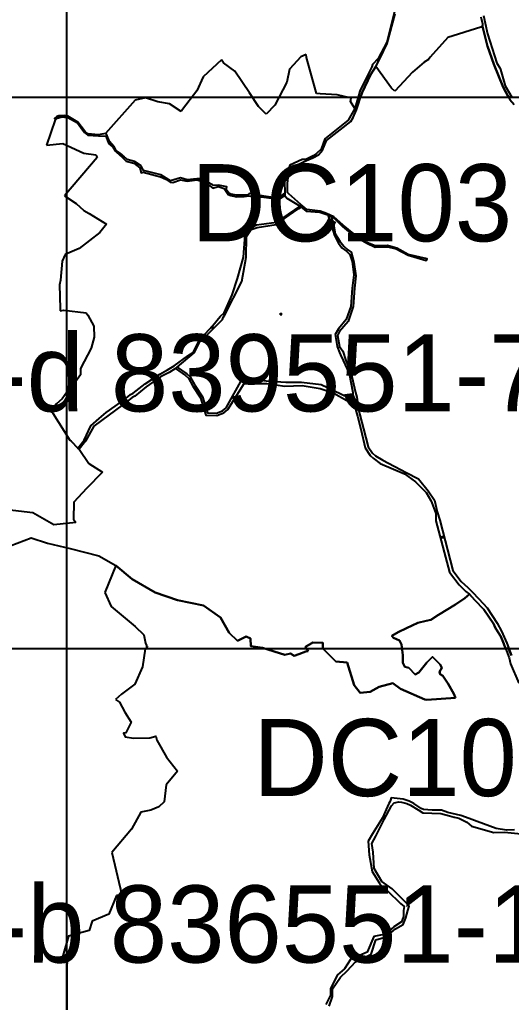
# Model space of a CAD drawing. Extents: x 548357 to 553070, y 1834500 to 1842500.
# Drawn here: x 550957 to 551404, y 1835679 to 1836570 of the extents above; entities that cross this region are included whole.
import ezdxf

# ---------------------------------------------------------------- set-up
doc = ezdxf.new("R2010")
doc.units = 0
for name, color, linetype in [('Level 10', 7, 'Continuous'), ('Level 11', 7, 'Continuous'), ('Level 52', 7, 'Continuous'), ('Level 55', 7, 'Continuous'), ('Level 61', 7, 'Continuous'), ('Level 62', 7, 'Continuous')]:
    doc.layers.add(name, color=color, linetype=linetype)

msp = doc.modelspace()

# ---------------------------------------------------------------- linework, layer by layer
at = {"layer": 'Level 10'}
for p, q in [((551198.01, 1836413.21), (551198.23, 1836410.88)), ((551211.94, 1836401.25), (551213.08, 1836400.36)), ((551213.08, 1836400.36), (551217.64, 1836396.62)), ((551217.64, 1836396.62), (551218.02, 1836398.34)), ((551237.22, 1836393.4), (551239.83, 1836392.14)), ((551098.81, 1836253.92), (551100.39, 1836255.26)), ((551259.27, 1836226.93), (551261.59, 1836219.12))]:
    msp.add_line(p, q, dxfattribs=at)
for points in [[(551297.78, 1836577.53), (551290.61, 1836549.92), (551282.95, 1836535.31), (551277.66, 1836529.81), (551277.14, 1836527.62), (551273.66, 1836520.96), (551266.34, 1836505.42), (551264.7, 1836500), (551261.6, 1836489.74), (551255.62, 1836479.25), (551234.48, 1836462.22), (551231.11, 1836452.78), (551226.89, 1836448.86), (551223.74, 1836447.02), (551217.17, 1836443.51), (551213.94, 1836443.63), (551202.55, 1836438.36), (551197.92, 1836423.69), (551198.01, 1836413.21)], [(551218.02, 1836398.34), (551212.58, 1836402.77), (551201.79, 1836412.43), (551200.64, 1836413.66), (551200.62, 1836421.9), (551201.37, 1836430.04), (551204.44, 1836435.79), (551208.57, 1836438.32), (551217.75, 1836442.52), (551223.49, 1836445.03), (551228.75, 1836447.76), (551232.48, 1836452.06), (551235.88, 1836460.93), (551257.94, 1836478), (551260.22, 1836481.64), (551263.19, 1836488.52), (551268.31, 1836504.48), (551275.81, 1836520.23), (551280.8, 1836527.9), (551284.48, 1836534.76), (551291.15, 1836548.67), (551298.46, 1836575.66)], [(551376.14, 1836573), (551377.7, 1836566.76), (551377.69, 1836564.39), (551379.55, 1836556.95), (551382.31, 1836546.24), (551388.05, 1836530.14), (551396.33, 1836509.27), (551402.45, 1836498.09), (551406.31, 1836493.37)], [(551378.67, 1836574.07), (551380.21, 1836567.38), (551382.06, 1836557.45), (551390.68, 1836531.07), (551393.31, 1836526.65), (551394.02, 1836525.16), (551398.2, 1836510.49), (551404.3, 1836500.13)], [(551198.01, 1836413.21), (551192.21, 1836408.5), (551179.11, 1836410.43), (551166.07, 1836412.85), (551165.21, 1836411.39), (551164.66, 1836411.42), (551161.43, 1836411.3), (551154.3, 1836411.11), (551149.16, 1836412.24), (551147.33, 1836413.15), (551144.9, 1836416.2), (551145.46, 1836418.62), (551137.97, 1836420.34), (551133.04, 1836419.94), (551132.34, 1836420.51), (551127.89, 1836423.07), (551121.22, 1836425.88), (551118.22, 1836425.96), (551109.46, 1836425.19), (551103.51, 1836426.97), (551094.37, 1836424.22), (551090.46, 1836426.71), (551085.6, 1836429.64), (551069.75, 1836433.5), (551067.71, 1836437.69), (551061.7, 1836441.74), (551054.81, 1836443.69), (551051.43, 1836446.77), (551049.98, 1836448.2), (551048.9, 1836448.96), (551045.09, 1836451.81), (551043.15, 1836455.08), (551038.75, 1836459.93), (551036.1, 1836466.46), (551035.22, 1836467.12), (551028.73, 1836466.04), (551019.49, 1836466.98), (551016.68, 1836468.76), (551015.25, 1836470.78), (551010.23, 1836477.29), (551000.95, 1836482.87), (551000, 1836483.06), (550997.7, 1836483.52), (550992.96, 1836483.03), (550991.03, 1836482.5), (550989.01, 1836480.87), (550989.79, 1836480.22), (550991.3, 1836481.03), (550996.01, 1836482.2), (551000, 1836481.79), (551000.95, 1836481.69), (551009.78, 1836476.91), (551014.46, 1836470.41), (551016.11, 1836468.08), (551019.31, 1836465.77), (551028.79, 1836464.99), (551035.62, 1836464.84), (551037.53, 1836459.18), (551038.72, 1836457.74), (551042.37, 1836454.51), (551044.34, 1836451.05), (551048.7, 1836447.13), (551049.96, 1836446.1), (551053.96, 1836442.14), (551060.99, 1836440.31), (551066.35, 1836436.03), (551067.61, 1836431.39), (551069.34, 1836431.91), (551085.29, 1836427.92), (551090.03, 1836425.67), (551094.04, 1836422.9), (551096.52, 1836422.61), (551103.48, 1836425.1), (551109.53, 1836423.93), (551118.36, 1836425.04), (551121.14, 1836424.19), (551127.15, 1836421.91), (551132.7, 1836417.47), (551137.71, 1836419), (551142.89, 1836417.35), (551143.5, 1836416.23), (551146.7, 1836411.77), (551148.96, 1836410.78), (551154.3, 1836409.73), (551157.79, 1836409.86), (551161.14, 1836409.98), (551165.41, 1836410.49), (551166.87, 1836410.22), (551178.93, 1836409.3), (551192.71, 1836407.59), (551198.23, 1836410.88)], [(551198.23, 1836410.88), (551199.9, 1836408.56), (551211.94, 1836401.25)], [(551098.81, 1836253.92), (551093.18, 1836250.31), (551085.29, 1836246.41), (551072.15, 1836237.18), (551061.89, 1836228.95), (551059.43, 1836227.7), (551051.16, 1836221.24), (551024.64, 1836201.61), (551016.95, 1836188.1), (551011.38, 1836180.71), (551010.06, 1836181.59), (551015.9, 1836188.93), (551021.79, 1836201.89), (551029.54, 1836208.6), (551035.75, 1836213.98), (551049.33, 1836223.48), (551055.65, 1836228.32), (551057.97, 1836230.38), (551060.42, 1836231.55), (551071.18, 1836240.06), (551084.68, 1836248.93), (551091.61, 1836252.84), (551097.62, 1836256.37), (551110.18, 1836265.32), (551114.84, 1836268.51), (551120.4, 1836279.49), (551125.83, 1836285.38), (551132.87, 1836292.95), (551139.45, 1836301.24), (551142.91, 1836304.34), (551150.42, 1836320.69), (551155.09, 1836335.68), (551160.52, 1836355.09), (551162.03, 1836375.25), (551166.13, 1836381.37), (551172.38, 1836384.39), (551190.42, 1836386.67), (551201.35, 1836393.97), (551211.94, 1836401.25)], [(551100.39, 1836255.26), (551115.8, 1836268.27), (551120.97, 1836278.06), (551127, 1836283.78), (551134.45, 1836291.35), (551141.37, 1836298.52), (551142.04, 1836300.27), (551143.49, 1836302.62), (551159.08, 1836332.99), (551163.03, 1836355.04), (551163.27, 1836373.55), (551167.46, 1836380.18), (551173.01, 1836381.72), (551190.13, 1836384.65), (551202.16, 1836392.9), (551210.94, 1836399.21), (551213.08, 1836400.36)], [(551217.64, 1836396.62), (551230.06, 1836395.65), (551237.22, 1836393.4)], [(551239.83, 1836392.14), (551242.71, 1836390.74), (551250.56, 1836382.91), (551259.72, 1836375.21), (551272.45, 1836367.65), (551280.09, 1836364.1), (551291.73, 1836364.19), (551299.37, 1836362.63), (551310, 1836356.88), (551326.36, 1836352.07), (551327.42, 1836353.31), (551310.21, 1836357.48), (551299.71, 1836363.24), (551291.5, 1836365.6), (551280.31, 1836365.08), (551272.51, 1836368.36), (551260.79, 1836376.18), (551251.17, 1836383.97), (551242.76, 1836391.48), (551235.96, 1836394.71), (551230.17, 1836396.8), (551218.02, 1836398.34)], [(551237.22, 1836393.4), (551240.14, 1836384.47), (551243.21, 1836374.52), (551246.88, 1836367.79), (551249.98, 1836363.4), (551254.19, 1836360.28), (551257.02, 1836357.39), (551259.16, 1836351.03), (551260.79, 1836338.77), (551259.15, 1836326.82), (551258.15, 1836310.1), (551253.93, 1836298.4), (551246.93, 1836289.94), (551243.75, 1836284.94), (551245.72, 1836273.76), (551247.9, 1836268.52), (551248.66, 1836266.26), (551251.19, 1836261.25), (551256.54, 1836249.36), (551259.75, 1836232.2), (551259.27, 1836226.93)], [(551239.83, 1836392.14), (551242.22, 1836385.11), (551243.69, 1836376.08), (551248.06, 1836369.36), (551251.6, 1836364.92), (551255.27, 1836361.66), (551258.46, 1836359.43), (551260.83, 1836350.29), (551262.51, 1836338.16), (551261.33, 1836326.76), (551260.3, 1836310.09), (551255.64, 1836296.57), (551247.91, 1836287.61), (551245.98, 1836283.88), (551247.71, 1836273.8), (551250.77, 1836269.77), (551253.64, 1836261.35), (551257.99, 1836250.64), (551262.32, 1836232.23), (551263.6, 1836228.03), (551264.31, 1836221.54), (551264.55, 1836219.86), (551266.38, 1836211.88), (551269.71, 1836199.24), (551273.69, 1836182.99), (551277.64, 1836177), (551280.44, 1836174.65), (551287.12, 1836170.7), (551308.39, 1836159.53), (551319.43, 1836153.98), (551328.36, 1836143.09), (551334.07, 1836134.39), (551336.56, 1836123.94), (551338.8, 1836116.42), (551350.82, 1836070.56), (551358.15, 1836060.67), (551364.21, 1836055.3), (551368.17, 1836051.47), (551374.39, 1836044.93), (551381.93, 1836036.76), (551390.88, 1836022.9), (551394.8, 1836015.52), (551397.34, 1836010.17), (551399.66, 1836004.72), (551403.86, 1835993.63)], [(551098.81, 1836253.92), (551107.84, 1836247.56), (551110.54, 1836245.18), (551114.61, 1836237.88), (551121.4, 1836227.29), (551126.27, 1836211.64), (551136.48, 1836211.3), (551142.61, 1836213.85), (551146.43, 1836216.79), (551161.16, 1836240.34), (551181.84, 1836240.45), (551198.14, 1836238.04), (551213.82, 1836238.54), (551230.3, 1836235.89), (551242.63, 1836231.55), (551254.45, 1836224.77), (551258.56, 1836223.36), (551261.59, 1836219.12)], [(551100.39, 1836255.26), (551109.08, 1836249.14), (551112.12, 1836246.45), (551116.33, 1836238.91), (551123.23, 1836228.15), (551127.76, 1836213.6), (551136.11, 1836213.32), (551141.6, 1836215.6), (551144.92, 1836218.16), (551159.83, 1836244.79), (551161.44, 1836245.46), (551181.18, 1836242.89), (551199.05, 1836241.47), (551213.21, 1836241.42), (551231.02, 1836239.29), (551243.22, 1836233.7), (551255.22, 1836227.97), (551259.27, 1836226.93)], [(551261.59, 1836219.12), (551264.16, 1836210.84), (551267.25, 1836199), (551271.15, 1836182.07), (551275.63, 1836174.96), (551278.43, 1836172.62), (551284.84, 1836167.82), (551306.74, 1836158.27), (551316.74, 1836151.14), (551326.62, 1836141.57), (551330.6, 1836134.21), (551331.73, 1836131.93), (551335.19, 1836122.43), (551335.34, 1836115.72), (551347.61, 1836069.07), (551356.46, 1836057.77), (551362.37, 1836051.61), (551365.91, 1836049.26), (551370.64, 1836043.76), (551378.91, 1836035.43), (551387.81, 1836021.99), (551388.9, 1836019.54), (551390.06, 1836017.43), (551394.24, 1836010.67), (551396.99, 1836004.23), (551398.63, 1836000), (551399.49, 1835997.78), (551401.77, 1835991.52), (551403.01, 1835986.11), (551410.61, 1835968.5)], [(551406.71, 1835835.55), (551399.45, 1835835.03), (551390, 1835836.67), (551372.72, 1835842.85), (551365.52, 1835845.64), (551358.07, 1835848.47), (551346.05, 1835851.16), (551340.46, 1835853.26), (551331.87, 1835853.35), (551323.91, 1835853.88), (551322.02, 1835854.85), (551315.18, 1835859.32), (551310.94, 1835861.44), (551305.66, 1835863.33), (551294.6, 1835864.38), (551294.12, 1835862.28), (551293.57, 1835860.72), (551292.58, 1835859.27), (551286.84, 1835846.28), (551277.87, 1835831.81), (551273.9, 1835825.13), (551274.81, 1835812.83), (551277.34, 1835797.54), (551283.97, 1835787.1), (551287.4, 1835782.16), (551291.35, 1835779.97), (551303.09, 1835768.45), (551306.51, 1835766.02), (551305.99, 1835762.29), (551306.03, 1835756.72), (551304.15, 1835751.98), (551297.05, 1835747.52), (551289.43, 1835740.64), (551279.08, 1835738.73), (551272.77, 1835724.49), (551257.76, 1835717.66), (551252.33, 1835709.18), (551245.9, 1835703.78), (551241.21, 1835694.42), (551239.47, 1835691.25), (551239.51, 1835685.44), (551235.46, 1835677.04)], [(551238.47, 1835675.36), (551241.41, 1835684.26), (551241.45, 1835691.29), (551248.83, 1835701.88), (551254.83, 1835707.47), (551262.38, 1835715.66), (551276.47, 1835722.49), (551280.83, 1835735.78), (551290.1, 1835738.44), (551298.68, 1835745.66), (551305.7, 1835749.58), (551307.97, 1835755.58), (551309.69, 1835762.22), (551310.93, 1835766.32), (551307.8, 1835769.86), (551295.7, 1835781.8), (551286.21, 1835788.52), (551279.33, 1835800.36), (551278.2, 1835815.1), (551277.17, 1835822.88), (551280.72, 1835829.55), (551288.42, 1835844.8), (551295.13, 1835857.33), (551297.45, 1835859.94), (551301.75, 1835860.88), (551304.04, 1835860.53), (551308.87, 1835859.42), (551312.21, 1835857.91), (551319.15, 1835853.61), (551323.34, 1835850.99), (551339.66, 1835850.17), (551347.66, 1835848.23), (551351.86, 1835847.03), (551352.21, 1835846.93), (551356.28, 1835846.13), (551363.56, 1835842.3), (551367.66, 1835838.74), (551388.02, 1835833.14), (551397.73, 1835833.22), (551412.64, 1835831.82)]]:
    msp.add_lwpolyline(points, dxfattribs=at)
at = {"layer": 'Level 11'}
for p, q in [((551281.87, 1836533.48), (551281.24, 1836533.48)), ((551282.49, 1836534.1), (551281.87, 1836533.48)), ((551281.87, 1836533.48), (551282.49, 1836532.85)), ((551282.49, 1836534.73), (551282.49, 1836534.1)), ((551283.12, 1836533.48), (551282.49, 1836534.1)), ((551282.49, 1836532.85), (551283.12, 1836533.48)), ((551282.49, 1836532.85), (551282.49, 1836532.23)), ((551283.74, 1836533.48), (551283.12, 1836533.48)), ((551051.64, 1836446.18), (551051.01, 1836445.55)), ((551051.64, 1836446.8), (551051.64, 1836446.18)), ((551052.26, 1836445.55), (551051.64, 1836446.18)), ((551051.01, 1836445.55), (551050.39, 1836445.55)), ((551051.01, 1836445.55), (551051.64, 1836444.93)), ((551051.64, 1836444.93), (551052.26, 1836445.55)), ((551051.64, 1836444.93), (551051.64, 1836444.3)), ((551052.89, 1836445.55), (551052.26, 1836445.55)), ((551260.36, 1836375.21), (551259.74, 1836375.21)), ((551260.99, 1836375.83), (551260.36, 1836375.21)), ((551260.36, 1836375.21), (551260.99, 1836374.58)), ((551260.99, 1836376.46), (551260.99, 1836375.83)), ((551261.61, 1836375.21), (551260.99, 1836375.83)), ((551260.99, 1836374.58), (551261.61, 1836375.21)), ((551262.24, 1836375.21), (551261.61, 1836375.21)), ((551260.99, 1836374.58), (551260.99, 1836373.96)), ((551194.52, 1836303.95), (551193.9, 1836303.33)), ((551194.52, 1836304.58), (551194.52, 1836303.95)), ((551195.15, 1836303.33), (551194.52, 1836303.95)), ((551193.9, 1836303.33), (551193.27, 1836303.33)), ((551193.9, 1836303.33), (551194.52, 1836302.7)), ((551194.52, 1836302.7), (551195.15, 1836303.33)), ((551194.52, 1836302.7), (551194.52, 1836302.08)), ((551195.77, 1836303.33), (551195.15, 1836303.33)), ((551131.94, 1836290.98), (551131.31, 1836290.98)), ((551132.56, 1836291.6), (551131.94, 1836290.98)), ((551131.94, 1836290.98), (551132.56, 1836290.35)), ((551132.56, 1836292.23), (551132.56, 1836291.6)), ((551133.19, 1836290.98), (551132.56, 1836291.6)), ((551132.56, 1836290.35), (551133.19, 1836290.98)), ((551132.56, 1836290.35), (551132.56, 1836289.73)), ((551133.81, 1836290.98), (551133.19, 1836290.98)), ((551240.28, 1836233.28), (551239.65, 1836233.28)), ((551240.9, 1836233.91), (551240.28, 1836233.28)), ((551240.28, 1836233.28), (551240.9, 1836232.66)), ((551240.9, 1836234.53), (551240.9, 1836233.91)), ((551241.53, 1836233.28), (551240.9, 1836233.91)), ((551240.9, 1836232.66), (551241.53, 1836233.28)), ((551240.9, 1836232.66), (551240.9, 1836232.03)), ((551242.15, 1836233.28), (551241.53, 1836233.28)), ((551340.78, 1836101.03), (551340.16, 1836101.03)), ((551341.41, 1836101.66), (551340.78, 1836101.03)), ((551340.78, 1836101.03), (551341.41, 1836100.41)), ((551341.41, 1836102.28), (551341.41, 1836101.66)), ((551342.03, 1836101.03), (551341.41, 1836101.66)), ((551341.41, 1836100.41), (551342.03, 1836101.03)), ((551341.41, 1836100.41), (551341.41, 1836099.78)), ((551342.66, 1836101.03), (551342.03, 1836101.03)), ((551264.9, 1835717.21), (551264.28, 1835717.21)), ((551265.53, 1835717.84), (551264.9, 1835717.21)), ((551264.9, 1835717.21), (551265.53, 1835716.59)), ((551265.53, 1835718.46), (551265.53, 1835717.84)), ((551266.15, 1835717.21), (551265.53, 1835717.84)), ((551265.53, 1835716.59), (551266.15, 1835717.21)), ((551265.53, 1835716.59), (551265.53, 1835715.96)), ((551266.78, 1835717.21), (551266.15, 1835717.21))]:
    msp.add_line(p, q, dxfattribs=at)
for centre in [(551282.49, 1836533.48), (551051.64, 1836445.55), (551260.99, 1836375.21), (551194.52, 1836303.33), (551132.56, 1836290.98), (551240.9, 1836233.28), (551341.41, 1836101.03), (551265.53, 1835717.21)]:
    msp.add_circle(centre, 0.15, dxfattribs=at)
at = {"layer": 'Level 52'}
for p, q in [((551264.7, 1836500), (551261.6, 1836489.74)), ((551266.87, 1836500), (551264.7, 1836500)), ((551404.4, 1836500), (551401.4, 1836500)), ((551062.23, 1836497.46), (551035.22, 1836467.12)), ((551181.03, 1836484.73), (551174.22, 1836491.51)), ((551000, 1836483.06), (551000, 1836481.79)), ((551026.51, 1836447.86), (551027.55, 1836445.38)), ((551027.55, 1836445.38), (550997.99, 1836410.58)), ((551010.06, 1836181.59), (551011.38, 1836180.71)), ((551044.51, 1836075.22), (551034.67, 1836050.72)), ((551398.63, 1836000), (551401.46, 1836000)), ((551401.46, 1836000), (551398.63, 1836000)), ((551100.61, 1835888.71), (551090.34, 1835876.15)), ((551059, 1835836), (551041, 1835815)), ((551041, 1835815), (551050.24, 1835776.46)), ((551050.24, 1835776.46), (551045.34, 1835775.9)), ((551000, 1835713.28), (551000, 1835500))]:
    msp.add_line(p, q, dxfattribs=at)
for points in [[(551377.69, 1836564.39), (551376.23, 1836563.52), (551346.28, 1836554.13), (551330.12, 1836536.5), (551328.7, 1836534.29)], [(551396.33, 1836509.27), (551388.05, 1836530.14), (551382.31, 1836546.24), (551379.55, 1836556.95), (551377.69, 1836564.39)], [(551217.38, 1836538.77), (551212.76, 1836536.55), (551202.38, 1836525.58), (551200.07, 1836513.81), (551188.94, 1836492.86), (551181.03, 1836484.73)], [(551226.91, 1836503.31), (551217.72, 1836536.1), (551217.38, 1836538.77)], [(551140.64, 1836533.96), (551124.07, 1836518.62), (551118.26, 1836505.92), (551105.13, 1836488.84), (551103.92, 1836487.24)], [(551174.22, 1836491.51), (551166.14, 1836503.89), (551152.61, 1836523.74), (551142.54, 1836531.37), (551140.64, 1836533.96)], [(551280.8, 1836527.9), (551275.81, 1836520.23), (551268.31, 1836504.48), (551266.87, 1836500)], [(551297.89, 1836505.57), (551295.01, 1836508.17), (551280.8, 1836527.9)], [(551328.7, 1836534.29), (551324.69, 1836531.73), (551313.98, 1836522.69), (551297.89, 1836505.57)], [(551401.4, 1836500), (551396.33, 1836509.27)], [(551261.6, 1836489.74), (551257.76, 1836496.12), (551258.48, 1836499.53), (551255.88, 1836499.88), (551245.53, 1836502.18), (551230.09, 1836503.19), (551226.91, 1836503.31)], [(551103.92, 1836487.24), (551093.49, 1836493.92), (551082.91, 1836495.8), (551071.47, 1836499.39), (551062.23, 1836497.46)], [(551000, 1836481.79), (550996.01, 1836482.2), (550991.3, 1836481.03), (550989.79, 1836480.22)], [(551035.22, 1836467.12), (551028.73, 1836466.04), (551019.49, 1836466.98), (551016.68, 1836468.76), (551015.25, 1836470.78), (551010.23, 1836477.29), (551000.95, 1836482.87), (551000, 1836483.06)], [(550989.79, 1836480.22), (550989.66, 1836479.58), (550981.66, 1836456.55)], [(550981.66, 1836456.55), (550996.49, 1836458.11), (551015.71, 1836449.17), (551026.51, 1836447.86)], [(550997.99, 1836410.58), (551008.64, 1836403.55), (551015.71, 1836397.22), (551020.39, 1836394.69), (551036.25, 1836384.94)], [(551036.25, 1836384.94), (551030.07, 1836377.43), (551011.48, 1836362.79), (550998.74, 1836357.42)], [(550998.74, 1836357.42), (550995.91, 1836351.41), (550994.46, 1836334.15), (550993.51, 1836329.99), (550994.11, 1836308.34), (550994.21, 1836306.18)], [(550994.21, 1836306.18), (550997.29, 1836306.82), (551017.65, 1836304.55)], [(551017.65, 1836304.55), (551019.33, 1836302.21), (551024.57, 1836292.5), (551025.09, 1836282.52), (551022.29, 1836272.26)], [(551022.29, 1836272.26), (551012.57, 1836253.8), (551012.63, 1836248.21), (551007.88, 1836241.98), (551004.75, 1836236.93)], [(551004.75, 1836236.93), (551002.35, 1836235.36), (550995.96, 1836226.28), (550990.81, 1836222), (550986.96, 1836217.45), (550986.06, 1836214.78)], [(550986.06, 1836214.78), (550987.41, 1836213.41), (551002.87, 1836189)], [(551002.87, 1836189), (551003.94, 1836187.93), (551010.06, 1836181.59)], [(551011.38, 1836180.71), (551020.09, 1836167.88), (551032.44, 1836159.93)], [(551032.44, 1836159.93), (551017.97, 1836144.97), (551006.65, 1836132.71), (551006.11, 1836117.26), (551008.41, 1836114.12)], [(551008.41, 1836114.12), (550988.41, 1836112.25), (550969.21, 1836123.06), (550951.23, 1836125.01), (550944.51, 1836125.67), (550928.84, 1836137.76)], [(550893.82, 1836104.23), (550901.95, 1836102.43), (550908.31, 1836098.69), (550915.77, 1836098.91), (550926.3, 1836097.81), (550937.93, 1836092.54), (550948.68, 1836093.2), (550967.77, 1836100.45), (550982.47, 1836095.62), (551003.1, 1836090.79), (551029.08, 1836083.89), (551044.51, 1836075.22), (551059.41, 1836062.75)], [(551147.69, 1836014.22), (551139.57, 1836028.05), (551124.13, 1836038.89), (551100.57, 1836043.77), (551080.26, 1836050.82), (551059.41, 1836062.75), (551044.51, 1836075.22)], [(551059.41, 1836062.75), (551080.26, 1836050.82), (551100.57, 1836043.77), (551124.13, 1836038.89), (551139.57, 1836028.05), (551147.69, 1836014.22), (551155.1, 1836006.75)], [(551034.67, 1836050.72), (551040.45, 1836038.14), (551062.07, 1836019.8), (551070.07, 1836012.33), (551071.68, 1836004.88), (551072.46, 1836002.61), (551072.46, 1836001.87), (551073.76, 1836000.78)], [(551295.38, 1836011.3), (551300.99, 1836014.75), (551308.76, 1836018.23), (551318.91, 1836023.12), (551326.46, 1836025.09), (551330.57, 1836025.98), (551337.83, 1836030.51), (551353.19, 1836039.86), (551361.55, 1836045.5), (551365.91, 1836049.26)], [(551365.91, 1836049.26), (551361.55, 1836045.5), (551353.19, 1836039.86), (551337.83, 1836030.51), (551330.57, 1836025.98), (551326.46, 1836025.09), (551318.91, 1836023.12), (551308.76, 1836018.23), (551300.99, 1836014.75), (551295.38, 1836011.3)], [(551365.91, 1836049.26), (551370.64, 1836043.76), (551378.91, 1836035.43), (551387.81, 1836021.99), (551388.9, 1836019.54), (551390.06, 1836017.43), (551394.24, 1836010.67), (551396.99, 1836004.23), (551398.63, 1836000)], [(551398.63, 1836000), (551396.99, 1836004.23), (551394.24, 1836010.67), (551390.06, 1836017.43), (551388.9, 1836019.54), (551387.81, 1836021.99), (551378.91, 1836035.43), (551370.64, 1836043.76), (551365.91, 1836049.26)], [(551155.1, 1836006.75), (551147.69, 1836014.22)], [(551155.1, 1836006.75), (551163.07, 1836010.76), (551166.84, 1836009.08), (551167.31, 1836001.99), (551177.99, 1836000.62), (551198.17, 1835994.29), (551203.34, 1835995.52), (551206.51, 1835993.17), (551210.91, 1835994.68), (551217.22, 1835997.19), (551219.25, 1835997.62)], [(551219.25, 1835997.62), (551217.22, 1835997.19), (551210.91, 1835994.68), (551206.51, 1835993.17), (551203.34, 1835995.52), (551198.17, 1835994.29), (551177.99, 1836000.62), (551167.31, 1836001.99), (551166.84, 1836009.08), (551163.07, 1836010.76), (551155.1, 1836006.75)], [(551353.16, 1835955.19), (551351.7, 1835958.9), (551346.31, 1835967.77), (551341.53, 1835975.21), (551339.31, 1835976.54), (551338.71, 1835978.84), (551340.83, 1835982.28), (551339.15, 1835985.3), (551332.35, 1835992.35), (551327.12, 1835987.18), (551319.69, 1835978.17), (551316.42, 1835976.33), (551310.76, 1835982.36), (551306.99, 1835983.18), (551305.24, 1835986.9), (551305.41, 1835993.96), (551303.97, 1836003.43), (551302.38, 1836007.3), (551296.85, 1836009.67), (551295.38, 1836011.3)], [(551295.38, 1836011.3), (551296.85, 1836009.67), (551302.38, 1836007.3), (551303.97, 1836003.43), (551305.41, 1835993.96), (551305.24, 1835986.9), (551306.99, 1835983.18), (551310.76, 1835982.36), (551316.42, 1835976.33), (551319.69, 1835978.17), (551327.12, 1835987.18), (551332.35, 1835992.35), (551339.15, 1835985.3), (551340.83, 1835982.28), (551338.71, 1835978.84), (551339.31, 1835976.54), (551341.53, 1835975.21), (551346.31, 1835967.77), (551351.7, 1835958.9), (551353.16, 1835955.19)], [(551073.76, 1836000.78), (551071.35, 1835999.59), (551068.76, 1835983.27), (551061.84, 1835967.5), (551049.73, 1835958.44), (551044.46, 1835953.63)], [(551219.25, 1835997.62), (551216.87, 1836001.4), (551223.48, 1836005.41), (551232.65, 1836005.1), (551232.69, 1836000.06), (551244.56, 1835988.1), (551254.67, 1835987.25)], [(551232.65, 1836005.1), (551223.48, 1836005.41), (551216.87, 1836001.4), (551219.25, 1835997.62)], [(551254.67, 1835987.25), (551244.56, 1835988.1), (551232.69, 1836000.06), (551232.65, 1836005.1)], [(551401.46, 1836000), (551402.25, 1835997.92)], [(551403.86, 1835993.63), (551402.25, 1835997.92), (551401.46, 1836000)], [(551402.25, 1835997.92), (551403.86, 1835993.63)], [(551254.67, 1835987.25), (551261.12, 1835966.58), (551266.54, 1835959.6), (551275.75, 1835960.72), (551283.78, 1835965.12), (551296.29, 1835968.38), (551303.09, 1835963.32), (551325.26, 1835953.62)], [(551325.26, 1835953.62), (551303.09, 1835963.32), (551296.29, 1835968.38), (551283.78, 1835965.12), (551275.75, 1835960.72), (551266.54, 1835959.6), (551261.12, 1835966.58), (551254.67, 1835987.25)], [(551044.46, 1835953.63), (551048.1, 1835951.34), (551052.81, 1835942.18), (551058.55, 1835933.17), (551053.78, 1835923.37), (551051.67, 1835923.02), (551053.04, 1835919.89), (551060.66, 1835918.56), (551075.54, 1835918.81), (551081.1, 1835920.32), (551081.92, 1835916.91), (551090.68, 1835901.3), (551100.61, 1835888.71)], [(551325.26, 1835953.62), (551327.16, 1835953.4), (551353.16, 1835955.19)], [(551353.16, 1835955.19), (551327.16, 1835953.4), (551325.26, 1835953.62)], [(551090.34, 1835876.15), (551088.63, 1835860.89), (551083.79, 1835856.3), (551076.41, 1835853.24), (551067.24, 1835851.46), (551059, 1835836)], [(551045.34, 1835775.9), (551038.36, 1835758.9), (551023.03, 1835752.59), (551020.55, 1835744.03), (551001.71, 1835739.06), (550996.43, 1835721.15)], [(550996.43, 1835721.15), (551000.42, 1835714.92), (551000, 1835713.28)]]:
    msp.add_lwpolyline(points, dxfattribs=at)
at = {"layer": 'Level 61'}
for p, q in [((551000, 1835000), (551000, 1841500)), ((550500, 1836500), (552500, 1836500)), ((550500, 1836000), (552500, 1836000))]:
    msp.add_line(p, q, dxfattribs=at)

# ---------------------------------------------------------------- texts
at = {"layer": 'Level 55'}
for s, p in [('839548-9-d', (550536.9, 1836215)), ('839551-7-c', (551040.18, 1836215)), ('836548-3-b', (550537.44, 1835715)), ('836551-1-a', (551039.16, 1835715))]:
    msp.add_text(s, height=70, dxfattribs=at).set_placement(p)
at = {"layer": 'Level 62'}
for s, p in [('DC103', (551113.18, 1836369.32)), ('DC107', (551169.54, 1835866.03))]:
    msp.add_text(s, height=70, dxfattribs=at).set_placement(p)

doc.saveas('drawing.dxf')
